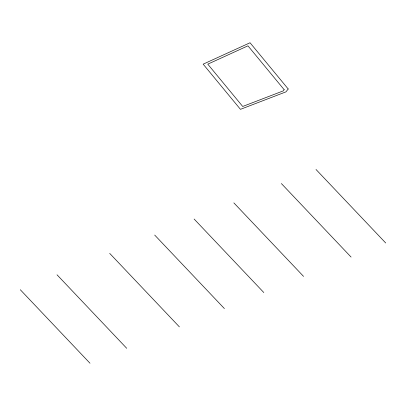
<?xml version="1.0" encoding="UTF-8"?>
<svg xmlns="http://www.w3.org/2000/svg" width="406" height="406" viewBox="0 0 406 406"><rect width="100%" height="100%" fill="white"/><g stroke="black" fill="none" stroke-linecap="round" stroke-linejoin="round"><path stroke-width="0.61" d="M316.005 169.48L385.7 242.981M281.383 183.558L351.083 257.064M233.856 202.883L303.556 276.39M194.124 219.042L263.819 292.548M154.696 235.074L224.396 308.58M109.696 253.374L179.391 326.881M57.023 274.796L126.718 348.302M20.3 289.732L89.995 363.238M284.175 89.706L283.241 90.898L242.712 106.463L207.781 64.163L247.949 45.832L284.175 89.706M288.209 88.99L285.956 91.863L240.453 109.336L203.152 64.163L250.045 42.762L288.209 88.99"/></g></svg>
